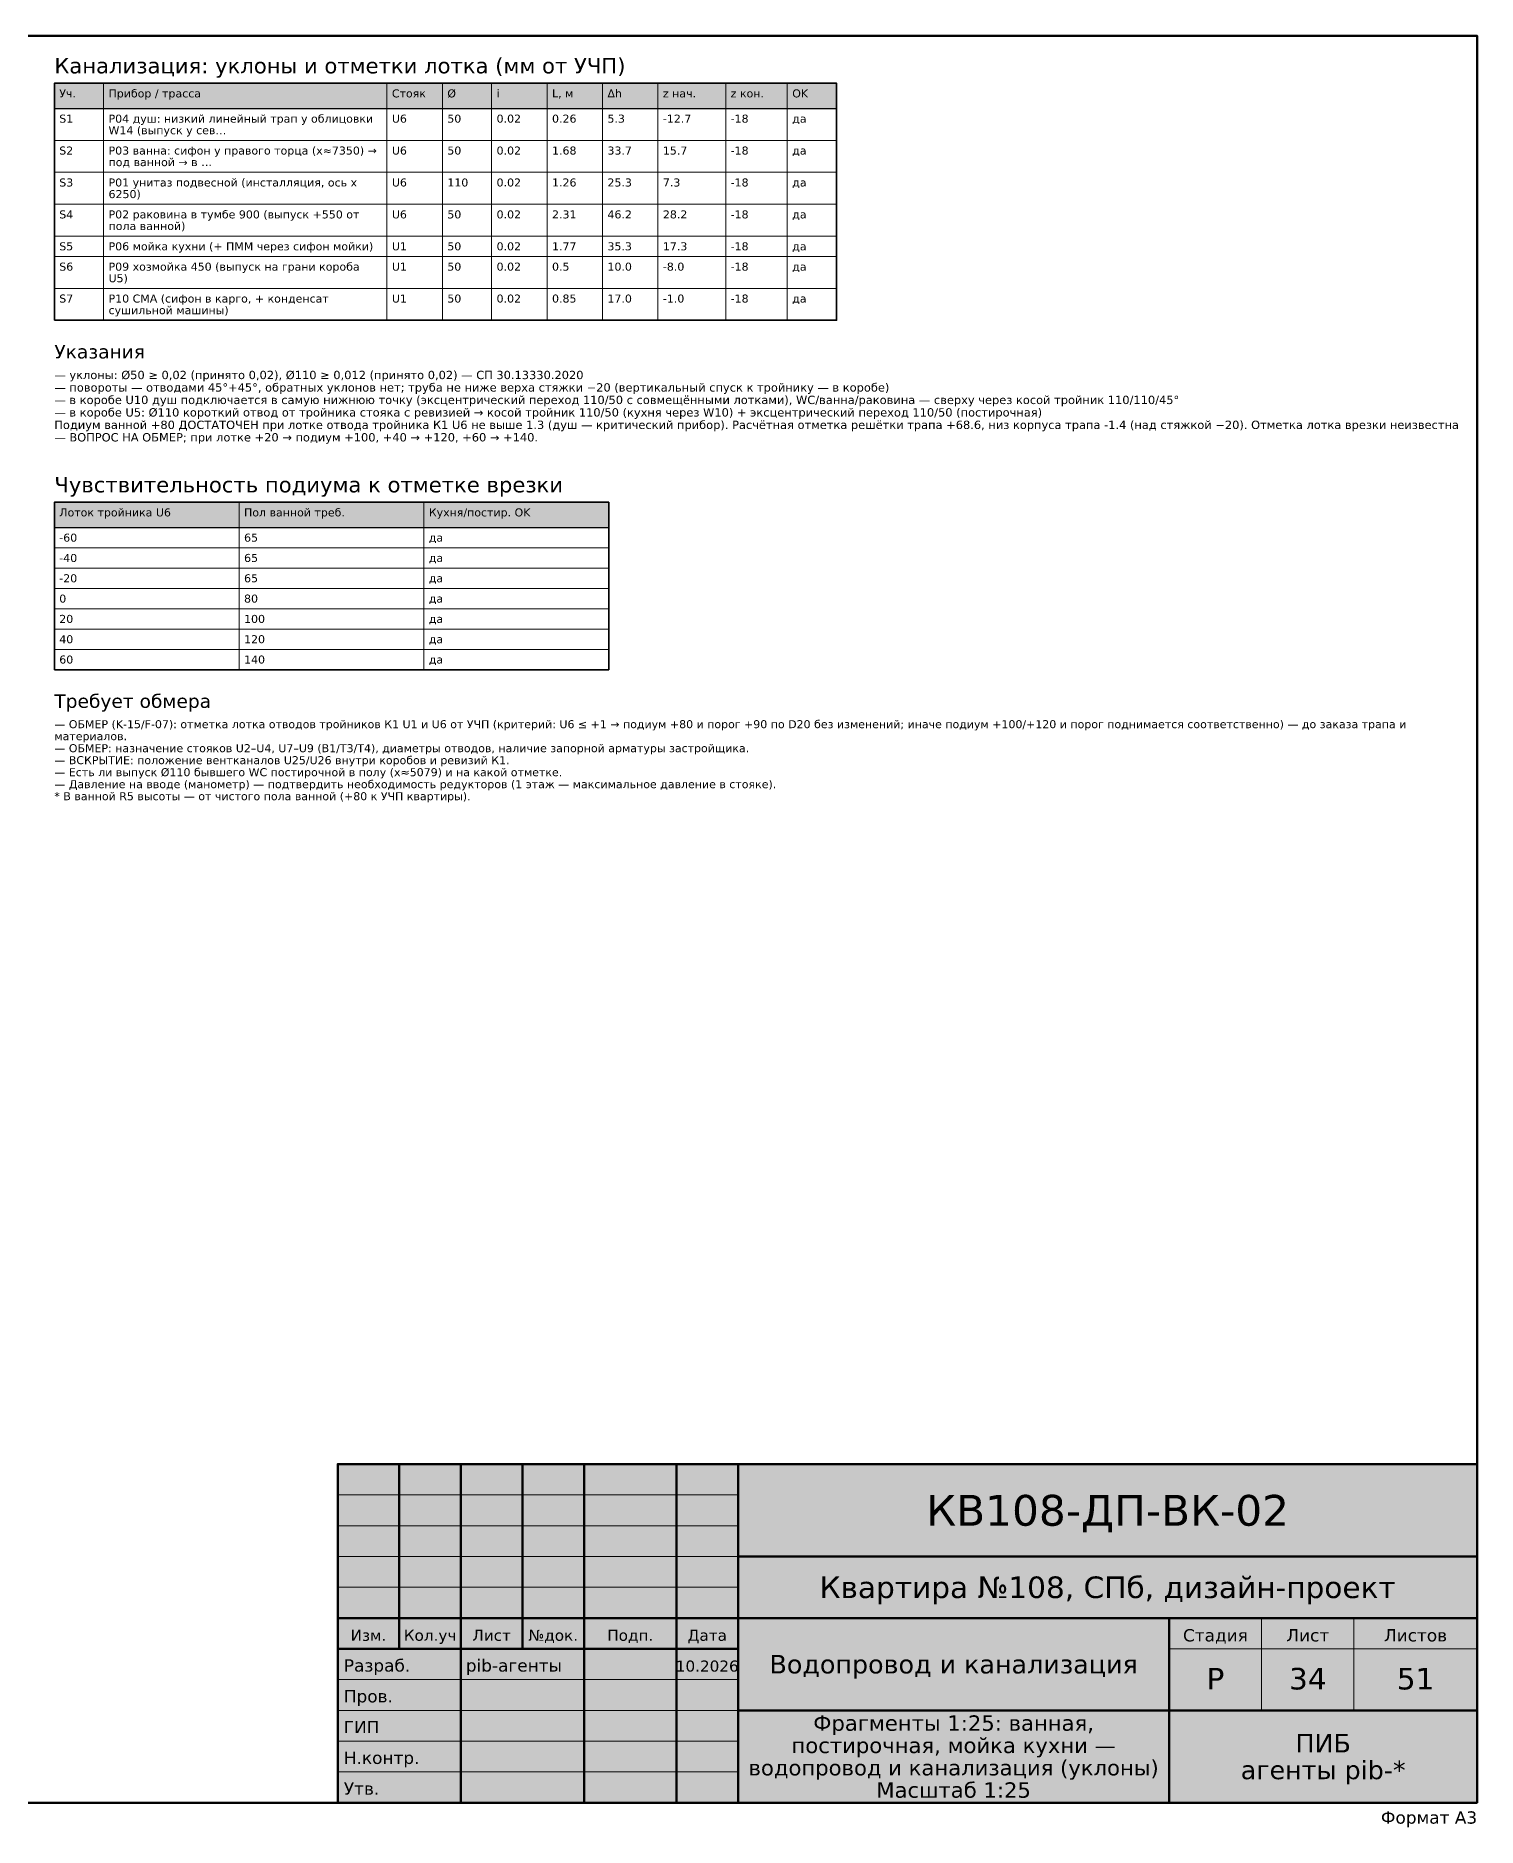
# Model space of a CAD drawing. Header units: millimetres. Extents: x 500 to 10375, y 26 to 7300.
# Drawn here: x 4525 to 10375, y 26 to 7300 of the extents above; entities that cross this region are included whole.
import ezdxf
from ezdxf.enums import TextEntityAlignment as Align

# ---------------------------------------------------------------- set-up
doc = ezdxf.new("R2010")
doc.units = ezdxf.units.MM
doc.layers.add('FRAME', color=7, linetype='CONTINUOUS')
doc.layers.add('TEXT', color=7, linetype='CONTINUOUS')
doc.styles.add('GOST', font='DejaVuSans.ttf')

msp = doc.modelspace()

# ---------------------------------------------------------------- hatches: boundary and pattern name
at = {"layer": 'FRAME', "true_color": 0xffffff}
h = msp.add_hatch(color=7, dxfattribs=at)
h.dxf.hatch_style = 1
h.paths.add_polyline_path([(5750, 125), (10375, 125), (10375, 1500), (5750, 1500)])
at = {"layer": 'TEXT', "true_color": 0xe6e6e6}
h = msp.add_hatch(color=7, dxfattribs=at)
h.dxf.hatch_style = 1
h.paths.add_polyline_path([(4600, 7005), (7775, 7005), (7775, 7107.5), (4600, 7107.5)])
h = msp.add_hatch(color=7, dxfattribs=at)
h.dxf.hatch_style = 1
h.paths.add_polyline_path([(4600, 5303.5), (6850, 5303.5), (6850, 5406), (4600, 5406)])

# ---------------------------------------------------------------- linework, layer by layer
at = {"layer": 'FRAME', "color": 7, "lineweight": 50}
for points in [[(500, 125), (10375, 125), (10375, 7300), (500, 7300)], [(5750, 125), (10375, 125), (10375, 1500), (5750, 1500)]]:
    msp.add_lwpolyline(points, close=True, dxfattribs=at)
for points in [[(6000, 750), (6000, 1500)], [(6250, 125), (6250, 1500)], [(6500, 750), (6500, 1500)], [(6750, 125), (6750, 1500)], [(7125, 125), (7125, 1500)], [(7375, 125), (7375, 1500)], [(7375, 1125), (10375, 1125)], [(5750, 875), (7375, 875)], [(7375, 875), (10375, 875)], [(9125, 125), (9125, 875)], [(5750, 750), (7375, 750)], [(7375, 500), (10375, 500)]]:
    msp.add_lwpolyline(points, dxfattribs=at)
at = {"layer": 'FRAME', "color": 7, "lineweight": 20}
for points in [[(5750, 1375), (7375, 1375)], [(5750, 1250), (7375, 1250)], [(5750, 1125), (7375, 1125)], [(5750, 1000), (7375, 1000)], [(9500, 500), (9500, 875)], [(9875, 500), (9875, 875)], [(9125, 750), (10375, 750)], [(5750, 625), (7375, 625)], [(5750, 500), (7375, 500)], [(5750, 375), (7375, 375)], [(5750, 250), (7375, 250)]]:
    msp.add_lwpolyline(points, dxfattribs=at)
at = {"layer": 'TEXT', "color": 7, "lineweight": 25}
for points in [[(4600, 7005), (7775, 7005), (7775, 7107.5), (4600, 7107.5)], [(4600, 5303.5), (6850, 5303.5), (6850, 5406), (4600, 5406)]]:
    msp.add_lwpolyline(points, close=True, dxfattribs=at)
at = {"layer": 'TEXT', "color": 7, "lineweight": 15}
for points in [[(4600, 7107.5), (4600, 7005)], [(4800, 7107.5), (4800, 7005)], [(5950, 7107.5), (5950, 7005)], [(6175, 7107.5), (6175, 7005)], [(6375, 7107.5), (6375, 7005)], [(6600, 7107.5), (6600, 7005)], [(6825, 7107.5), (6825, 7005)], [(7050, 7107.5), (7050, 7005)], [(7325, 7107.5), (7325, 7005)], [(7575, 7107.5), (7575, 7005)], [(7775, 7107.5), (7775, 7005)], [(4600, 7005), (4600, 6875.4)], [(4800, 7005), (4800, 6875.4)], [(5950, 7005), (5950, 6875.4)], [(6175, 7005), (6175, 6875.4)], [(6375, 7005), (6375, 6875.4)], [(6600, 7005), (6600, 6875.4)], [(6825, 7005), (6825, 6875.4)], [(7050, 7005), (7050, 6875.4)], [(7325, 7005), (7325, 6875.4)], [(7575, 7005), (7575, 6875.4)], [(7775, 7005), (7775, 6875.4)], [(4600, 6875.4), (4600, 6745.8)], [(4800, 6875.4), (4800, 6745.8)], [(5950, 6875.4), (5950, 6745.8)], [(6175, 6875.4), (6175, 6745.8)], [(6375, 6875.4), (6375, 6745.8)], [(6600, 6875.4), (6600, 6745.8)], [(6825, 6875.4), (6825, 6745.8)], [(7050, 6875.4), (7050, 6745.8)], [(7325, 6875.4), (7325, 6745.8)], [(7575, 6875.4), (7575, 6745.8)], [(7775, 6875.4), (7775, 6745.8)], [(4600, 6745.8), (4600, 6616.1)], [(4800, 6745.8), (4800, 6616.1)], [(5950, 6745.8), (5950, 6616.1)], [(6175, 6745.8), (6175, 6616.1)], [(6375, 6745.8), (6375, 6616.1)], [(6600, 6745.8), (6600, 6616.1)], [(6825, 6745.8), (6825, 6616.1)], [(7050, 6745.8), (7050, 6616.1)], [(7325, 6745.8), (7325, 6616.1)], [(7575, 6745.8), (7575, 6616.1)], [(7775, 6745.8), (7775, 6616.1)], [(4600, 6616.1), (4600, 6486.5)], [(4800, 6616.1), (4800, 6486.5)], [(5950, 6616.1), (5950, 6486.5)], [(6175, 6616.1), (6175, 6486.5)], [(6375, 6616.1), (6375, 6486.5)], [(6600, 6616.1), (6600, 6486.5)], [(6825, 6616.1), (6825, 6486.5)], [(7050, 6616.1), (7050, 6486.5)], [(7325, 6616.1), (7325, 6486.5)], [(7575, 6616.1), (7575, 6486.5)], [(7775, 6616.1), (7775, 6486.5)], [(4600, 6486.5), (4600, 6404)], [(4800, 6486.5), (4800, 6404)], [(5950, 6486.5), (5950, 6404)], [(6175, 6486.5), (6175, 6404)], [(6375, 6486.5), (6375, 6404)], [(6600, 6486.5), (6600, 6404)], [(6825, 6486.5), (6825, 6404)], [(7050, 6486.5), (7050, 6404)], [(7325, 6486.5), (7325, 6404)], [(7575, 6486.5), (7575, 6404)], [(7775, 6486.5), (7775, 6404)], [(4600, 6404), (4600, 6274.4)], [(4800, 6404), (4800, 6274.4)], [(5950, 6404), (5950, 6274.4)], [(6175, 6404), (6175, 6274.4)], [(6375, 6404), (6375, 6274.4)], [(6600, 6404), (6600, 6274.4)], [(6825, 6404), (6825, 6274.4)], [(7050, 6404), (7050, 6274.4)], [(7325, 6404), (7325, 6274.4)], [(7575, 6404), (7575, 6274.4)], [(7775, 6404), (7775, 6274.4)], [(4600, 6274.4), (4600, 6144.7)], [(4800, 6274.4), (4800, 6144.7)], [(5950, 6274.4), (5950, 6144.7)], [(6175, 6274.4), (6175, 6144.7)], [(6375, 6274.4), (6375, 6144.7)], [(6600, 6274.4), (6600, 6144.7)], [(6825, 6274.4), (6825, 6144.7)], [(7050, 6274.4), (7050, 6144.7)], [(7325, 6274.4), (7325, 6144.7)], [(7575, 6274.4), (7575, 6144.7)], [(7775, 6274.4), (7775, 6144.7)], [(4600, 5406), (4600, 5303.5)], [(5350, 5406), (5350, 5303.5)], [(6100, 5406), (6100, 5303.5)], [(6850, 5406), (6850, 5303.5)], [(4600, 5303.5), (4600, 5221)], [(5350, 5303.5), (5350, 5221)], [(6100, 5303.5), (6100, 5221)], [(6850, 5303.5), (6850, 5221)], [(4600, 5221), (4600, 5138.5)], [(5350, 5221), (5350, 5138.5)], [(6100, 5221), (6100, 5138.5)], [(6850, 5221), (6850, 5138.5)], [(4600, 5138.5), (4600, 5056)], [(5350, 5138.5), (5350, 5056)], [(6100, 5138.5), (6100, 5056)], [(6850, 5138.5), (6850, 5056)], [(4600, 5056), (4600, 4973.5)], [(5350, 5056), (5350, 4973.5)], [(6100, 5056), (6100, 4973.5)], [(6850, 5056), (6850, 4973.5)], [(4600, 4973.5), (4600, 4891)], [(5350, 4973.5), (5350, 4891)], [(6100, 4973.5), (6100, 4891)], [(6850, 4973.5), (6850, 4891)], [(4600, 4891), (4600, 4808.5)], [(5350, 4891), (5350, 4808.5)], [(6100, 4891), (6100, 4808.5)], [(6850, 4891), (6850, 4808.5)], [(4600, 4808.5), (4600, 4726)], [(5350, 4808.5), (5350, 4726)], [(6100, 4808.5), (6100, 4726)], [(6850, 4808.5), (6850, 4726)]]:
    msp.add_lwpolyline(points, dxfattribs=at)
at = {"layer": 'TEXT', "color": 7, "lineweight": 35}
for points in [[(4600, 6144.7), (7775, 6144.7), (7775, 7107.5), (4600, 7107.5)], [(4600, 4726), (6850, 4726), (6850, 5406), (4600, 5406)]]:
    msp.add_lwpolyline(points, close=True, dxfattribs=at)
at = {"layer": 'TEXT', "color": 7, "lineweight": 15}
for points in [[(4600, 6875.4), (7775, 6875.4), (7775, 7005), (4600, 7005)], [(4600, 6745.8), (7775, 6745.8), (7775, 6875.4), (4600, 6875.4)], [(4600, 6616.1), (7775, 6616.1), (7775, 6745.8), (4600, 6745.8)], [(4600, 6486.5), (7775, 6486.5), (7775, 6616.1), (4600, 6616.1)], [(4600, 6404), (7775, 6404), (7775, 6486.5), (4600, 6486.5)], [(4600, 6274.4), (7775, 6274.4), (7775, 6404), (4600, 6404)], [(4600, 6144.7), (7775, 6144.7), (7775, 6274.4), (4600, 6274.4)], [(4600, 5221), (6850, 5221), (6850, 5303.5), (4600, 5303.5)], [(4600, 5138.5), (6850, 5138.5), (6850, 5221), (4600, 5221)], [(4600, 5056), (6850, 5056), (6850, 5138.5), (4600, 5138.5)], [(4600, 4973.5), (6850, 4973.5), (6850, 5056), (4600, 5056)], [(4600, 4891), (6850, 4891), (6850, 4973.5), (4600, 4973.5)], [(4600, 4808.5), (6850, 4808.5), (6850, 4891), (4600, 4891)], [(4600, 4726), (6850, 4726), (6850, 4808.5), (4600, 4808.5)]]:
    msp.add_lwpolyline(points, close=True, dxfattribs=at)

# ---------------------------------------------------------------- texts
at = {"layer": 'FRAME', "color": 7, "style": 'GOST'}
for s, height, p in [('КВ108-ДП-ВК-02', 125, (8875, 1250)), ('Квартира №108, СПб, дизайн-проект', 87.5, (8875, 956.2)), ('Изм.', 45, (5875, 782.5)), ('Кол.уч', 45, (6125, 782.5)), ('Лист', 45, (6375, 782.5)), ('№док.', 45, (6625, 782.5)), ('Подп.', 45, (6937.5, 782.5)), ('Дата', 45, (7250, 782.5)), ('Стадия', 50, (9312.5, 780)), ('Лист', 50, (9687.5, 780)), ('Листов', 50, (10125, 780)), ('10.2026', 45, (7250, 657.5)), ('Водопровод и канализация', 75, (8250, 650)), ('Р', 87.5, (9312.5, 585)), ('34', 87.5, (9687.5, 585)), ('51', 87.5, (10125, 585)), ('Фрагменты 1:25: ванная,', 62.5, (8250, 417.2)), ('постирочная, мойка кухни —', 62.5, (8250, 326.6)), ('ПИБ', 75, (9750, 329.4)), ('водопровод и канализация (уклоны)', 62.5, (8250, 235.9)), ('агенты pib-*', 75, (9750, 220.6)), ('Масштаб 1:25', 62.5, (8250, 145.3))]:
    msp.add_text(s, height=height, dxfattribs=at).set_placement(p, align=Align.CENTER)
for s, p in [('Разраб.', (5775, 657.5)), ('pib-агенты', (6270, 657.5)), ('Пров.', (5775, 532.5)), ('ГИП', (5775, 407.5)), ('Н.контр.', (5775, 282.5)), ('Утв.', (5775, 157.5))]:
    msp.add_text(s, height=50, dxfattribs=at).set_placement(p)
msp.add_text('Формат A3', height=50, dxfattribs=at).set_placement((10375, 40), align=Align.RIGHT)
at = {"layer": 'TEXT', "color": 7, "style": 'GOST'}
for s, height, p in [('Канализация: уклоны и отметки лотка (мм от УЧП)', 62.5, (4600, 7147.5)), ('Уч.', 32.5, (4620, 7050)), ('Прибор / трасса', 32.5, (4820, 7050)), ('Стояк', 32.5, (5970, 7050)), ('Ø', 32.5, (6195, 7050)), ('i', 32.5, (6395, 7050)), ('L, м', 32.5, (6620, 7050)), ('Δh', 32.5, (6845, 7050)), ('z нач.', 32.5, (7070, 7050)), ('z кон.', 32.5, (7345, 7050)), ('OK', 32.5, (7595, 7050)), ('S1', 32.5, (4620, 6947.5)), ('W14 (выпуск у сев…', 32.5, (4820, 6900.4)), ('P04 душ: низкий линейный трап у облицовки', 32.5, (4820, 6947.5)), ('U6', 32.5, (5970, 6947.5)), ('50', 32.5, (6195, 6947.5)), ('0.02', 32.5, (6395, 6947.5)), ('0.26', 32.5, (6620, 6947.5)), ('5.3', 32.5, (6845, 6947.5)), ('-12.7', 32.5, (7070, 6947.5)), ('-18', 32.5, (7345, 6947.5)), ('да', 32.5, (7595, 6947.5)), ('S2', 32.5, (4620, 6817.9)), ('P03 ванна: сифон у правого торца (x≈7350) →', 32.5, (4820, 6817.9)), ('U6', 32.5, (5970, 6817.9)), ('50', 32.5, (6195, 6817.9)), ('0.02', 32.5, (6395, 6817.9)), ('1.68', 32.5, (6620, 6817.9)), ('33.7', 32.5, (6845, 6817.9)), ('15.7', 32.5, (7070, 6817.9)), ('-18', 32.5, (7345, 6817.9)), ('да', 32.5, (7595, 6817.9)), ('под ванной → в …', 32.5, (4820, 6770.8)), ('S3', 32.5, (4620, 6688.2)), ('P01 унитаз подвесной (инсталляция, ось x', 32.5, (4820, 6688.2)), ('U6', 32.5, (5970, 6688.2)), ('110', 32.5, (6195, 6688.2)), ('0.02', 32.5, (6395, 6688.2)), ('1.26', 32.5, (6620, 6688.2)), ('25.3', 32.5, (6845, 6688.2)), ('7.3', 32.5, (7070, 6688.2)), ('-18', 32.5, (7345, 6688.2)), ('да', 32.5, (7595, 6688.2)), ('6250)', 32.5, (4820, 6641.1)), ('S4', 32.5, (4620, 6558.6)), ('P02 раковина в тумбе 900 (выпуск +550 от', 32.5, (4820, 6558.6)), ('U6', 32.5, (5970, 6558.6)), ('50', 32.5, (6195, 6558.6)), ('0.02', 32.5, (6395, 6558.6)), ('2.31', 32.5, (6620, 6558.6)), ('46.2', 32.5, (6845, 6558.6)), ('28.2', 32.5, (7070, 6558.6)), ('-18', 32.5, (7345, 6558.6)), ('да', 32.5, (7595, 6558.6)), ('пола ванной)', 32.5, (4820, 6511.5)), ('S5', 32.5, (4620, 6429)), ('P06 мойка кухни (+ ПММ через сифон мойки)', 32.5, (4820, 6429)), ('U1', 32.5, (5970, 6429)), ('50', 32.5, (6195, 6429)), ('0.02', 32.5, (6395, 6429)), ('1.77', 32.5, (6620, 6429)), ('35.3', 32.5, (6845, 6429)), ('17.3', 32.5, (7070, 6429)), ('-18', 32.5, (7345, 6429)), ('да', 32.5, (7595, 6429)), ('S6', 32.5, (4620, 6346.5)), ('U5)', 32.5, (4820, 6299.4)), ('P09 хозмойка 450 (выпуск на грани короба', 32.5, (4820, 6346.5)), ('U1', 32.5, (5970, 6346.5)), ('50', 32.5, (6195, 6346.5)), ('0.02', 32.5, (6395, 6346.5)), ('0.5', 32.5, (6620, 6346.5)), ('10.0', 32.5, (6845, 6346.5)), ('-8.0', 32.5, (7070, 6346.5)), ('-18', 32.5, (7345, 6346.5)), ('да', 32.5, (7595, 6346.5)), ('S7', 32.5, (4620, 6216.9)), ('сушильной машины)', 32.5, (4820, 6169.7)), ('P10 СМА (сифон в карго, + конденсат', 32.5, (4820, 6216.9)), ('U1', 32.5, (5970, 6216.9)), ('50', 32.5, (6195, 6216.9)), ('0.02', 32.5, (6395, 6216.9)), ('0.85', 32.5, (6620, 6216.9)), ('17.0', 32.5, (6845, 6216.9)), ('-1.0', 32.5, (7070, 6216.9)), ('-18', 32.5, (7345, 6216.9)), ('да', 32.5, (7595, 6216.9)), ('Указания', 55, (4600, 5989.8)), ('— уклоны: Ø50 ≥ 0,02 (принято 0,02), Ø110 ≥ 0,012 (принято 0,02) — СП 30.13330.2020', 33.75, (4600, 5906)), ('— повороты — отводами 45°+45°, обратных уклонов нет; труба не ниже верха стяжки −20 (вертикальный спуск к тройнику — в коробе)', 33.75, (4600, 5855.4)), ('— в коробе U10 душ подключается в самую нижнюю точку (эксцентрический переход 110/50 с совмещёнными лотками), WC/ванна/раковина — сверху через косой тройник 110/110/45°', 33.75, (4600, 5804.8)), ('— в коробе U5: Ø110 короткий отвод от тройника стояка с ревизией → косой тройник 110/50 (кухня через W10) + эксцентрический переход 110/50 (постирочная)', 33.75, (4600, 5754.1)), ('— ВОПРОС НА ОБМЕР; при лотке +20 → подиум +100, +40 → +120, +60 → +140.', 33.75, (4600, 5652.9)), ('Подиум ванной +80 ДОСТАТОЧЕН при лотке отвода тройника К1 U6 не выше 1.3 (душ — критический прибор). Расчётная отметка решётки трапа +68.6, низ корпуса трапа -1.4 (над стяжкой −20). Отметка лотка врезки неизвестна', 33.75, (4600, 5703.5)), ('Чувствительность подиума к отметке врезки', 62.5, (4600, 5446)), ('Пол ванной треб.', 32.5, (5370, 5348.5)), ('Лоток тройника U6', 32.5, (4620, 5348.5)), ('Кухня/постир. OK', 32.5, (6120, 5348.5)), ('-60', 32.5, (4620, 5246)), ('65', 32.5, (5370, 5246)), ('да', 32.5, (6120, 5246)), ('-40', 32.5, (4620, 5163.5)), ('65', 32.5, (5370, 5163.5)), ('да', 32.5, (6120, 5163.5)), ('-20', 32.5, (4620, 5081)), ('65', 32.5, (5370, 5081)), ('да', 32.5, (6120, 5081)), ('0', 32.5, (4620, 4998.5)), ('80', 32.5, (5370, 4998.5)), ('да', 32.5, (6120, 4998.5)), ('20', 32.5, (4620, 4916)), ('100', 32.5, (5370, 4916)), ('да', 32.5, (6120, 4916)), ('40', 32.5, (4620, 4833.5)), ('120', 32.5, (5370, 4833.5)), ('да', 32.5, (6120, 4833.5)), ('60', 32.5, (4620, 4751)), ('140', 32.5, (5370, 4751)), ('да', 32.5, (6120, 4751)), ('Требует обмера', 55, (4600, 4571)), ('— ОБМЕР (K-15/F-07): отметка лотка отводов тройников К1 U1 и U6 от УЧП (критерий: U6 ≤ +1 → подиум +80 и порог +90 по D20 без изменений; иначе подиум +100/+120 и порог поднимается соответственно) — до заказа трапа и', 32.5, (4600, 4488.5)), ('материалов.', 32.5, (4600, 4439.8)), ('— ОБМЕР: назначение стояков U2–U4, U7–U9 (В1/Т3/Т4), диаметры отводов, наличие запорной арматуры застройщика.', 32.5, (4600, 4391)), ('— ВСКРЫТИЕ: положение вентканалов U25/U26 внутри коробов и ревизий К1.', 32.5, (4600, 4342.3)), ('— Есть ли выпуск Ø110 бывшего WC постирочной в полу (x≈5079) и на какой отметке.', 32.5, (4600, 4293.5)), ('* В ванной R5 высоты — от чистого пола ванной (+80 к УЧП квартиры).', 32.5, (4600, 4196)), ('— Давление на вводе (манометр) — подтвердить необходимость редукторов (1 этаж — максимальное давление в стояке).', 32.5, (4600, 4244.8))]:
    msp.add_text(s, height=height, dxfattribs=at).set_placement(p)

doc.saveas('drawing.dxf')
